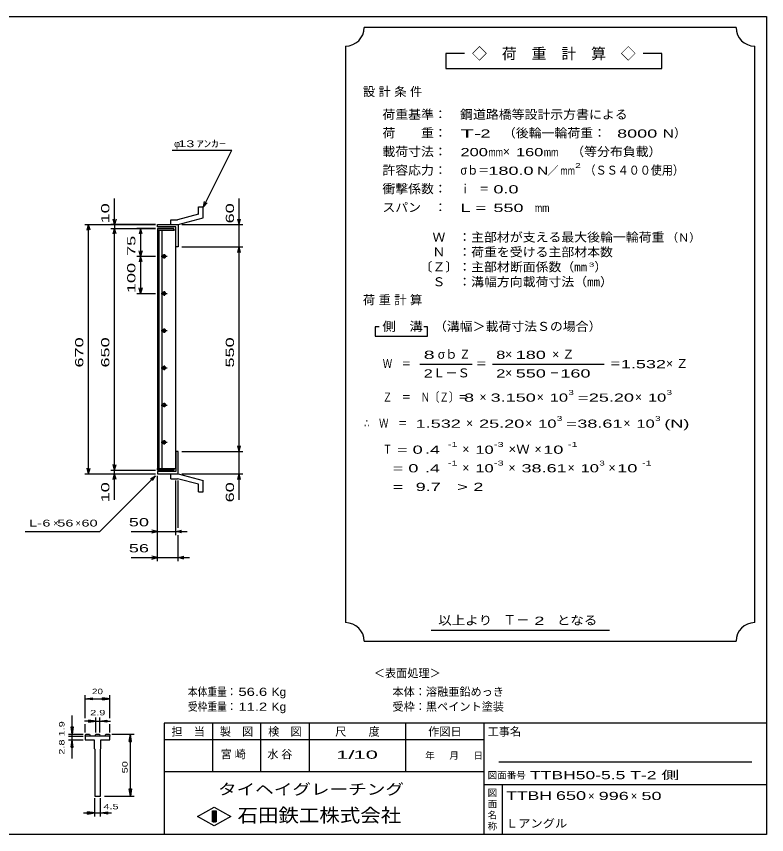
# Model space of a CAD drawing. Units: millimetres, scale not verified. Extents: x -1820 to 1736, y -1282 to 1048.
# Drawn here: x -281 to 1736, y -1152 to 1048 of the extents above; entities that cross this region are included whole.
import ezdxf
from ezdxf.enums import TextEntityAlignment as Align

# ---------------------------------------------------------------- set-up
doc = ezdxf.new("R2010")
doc.units = ezdxf.units.MM
doc.header["$LTSCALE"] = 10
for name, color, linetype, lineweight in [('0_2', 150, 'Continuous', 25), ('16', 3, 'Continuous', 25), ('19', 6, 'Continuous', 25), ('22', 2, 'Continuous', 25), ('32', 4, 'Continuous', 25)]:
    doc.layers.add(name, color=color, linetype=linetype, lineweight=lineweight)
doc.styles.add('ベクトル', font='')
doc.styles.get('ベクトル').set_extended_font_data('ベクトル')

msp = doc.modelspace()

# ---------------------------------------------------------------- linework, layer by layer
at = {"layer": '0_2'}
for p, q in [((-1724, 1048.5), (1736, 1048.5)), ((1736, 1048.5), (1736, -1151.5)), ((1736, -851.5), (116, -851.5)), ((116, -851.5), (116, -1151.5)), ((246, -851.5), (246, -981.5)), ((376, -981.5), (376, -851.5)), ((506, -851.5), (506, -981.5)), ((766, -981.5), (766, -851.5)), ((976, -851.5), (976, -1151.5)), ((976, -896.5), (116, -896.5)), ((1696, -956.5), (1016, -956.5)), ((116, -981.5), (976, -981.5)), ((976, -1016.5), (1736, -1016.5)), ((1026, -1151.5), (1026, -1016.5)), ((206, -1102.5), (251, -1077.5)), ((251, -1077.5), (296, -1102.5)), ((246, -1087.5), (256, -1087.5)), ((246, -1117.5), (246, -1087.5)), ((246, -1087.5), (248, -1087.5)), ((248, -1087.5), (248, -1117.5)), ((250, -1117.5), (250, -1087.5)), ((250, -1087.5), (252, -1087.5)), ((252, -1087.5), (252, -1117.5)), ((254, -1117.5), (254, -1087.5)), ((254, -1087.5), (256, -1087.5)), ((256, -1087.5), (256, -1117.5)), ((256, -1087.5), (256, -1117.5)), ((251, -1127.5), (206, -1102.5)), ((256, -1117.5), (246, -1117.5)), ((248, -1117.5), (250, -1117.5)), ((296, -1102.5), (251, -1127.5)), ((252, -1117.5), (254, -1117.5)), ((1736, -1151.5), (-1724, -1151.5))]:
    msp.add_line(p, q, dxfattribs=at)
at = {"layer": '16'}
for p, q in [((142, 478.5), (98, 478.5)), ((98, 478.5), (98, 474)), ((98, 474), (142, 474)), ((98, 474), (98, -167)), ((148, 474), (98, 474)), ((99.5, 474), (99.5, -167)), ((102.5, -167), (102.5, 474)), ((110, 474), (110, -167)), ((142, 474), (142, 478.5)), ((148, -167), (148, 474)), ((108, 403.5), (124, 403.5)), ((118, 406.5), (114, 406.5)), ((114, 400.5), (118, 400.5)), ((116, 409.5), (116, 397.5)), ((116, 309.5), (116, 297.5)), ((108, 303.5), (124, 303.5)), ((118, 306.5), (114, 306.5)), ((114, 300.5), (118, 300.5)), ((108, 203.5), (124, 203.5)), ((118, 206.5), (114, 206.5)), ((114, 200.5), (118, 200.5)), ((116, 209.5), (116, 197.5)), ((108, 103.5), (124, 103.5)), ((118, 106.5), (114, 106.5)), ((114, 100.5), (118, 100.5)), ((116, 109.5), (116, 97.5)), ((108, 3.5), (124, 3.5)), ((118, 6.5), (114, 6.5)), ((114, 0.5), (118, 0.5)), ((116, 9.5), (116, -2.5)), ((108, -96.5), (124, -96.5)), ((118, -93.5), (114, -93.5)), ((114, -99.5), (118, -99.5)), ((116, -90.5), (116, -102.5)), ((98, -167), (142, -167)), ((98, -171.5), (98, -167)), ((98, -167), (148, -167)), ((142, -171.5), (98, -171.5)), ((142, -167), (142, -171.5))]:
    msp.add_line(p, q, dxfattribs=at)
for centre, radius, start, end in [((114, 403.5), 3, 90, 270), ((116, 403.5), 4, 46.6, 133.4), ((116, 403.5), 4, 226.6, 313.4), ((118, 403.5), 3, 270, 90), ((114, 303.5), 3, 90, 270), ((116, 303.5), 4, 46.6, 133.4), ((116, 303.5), 4, 226.6, 313.4), ((118, 303.5), 3, 270, 90), ((114, 203.5), 3, 90, 270), ((116, 203.5), 4, 46.6, 133.4), ((116, 203.5), 4, 226.6, 313.4), ((118, 203.5), 3, 270, 90), ((114, 103.5), 3, 90, 270), ((116, 103.5), 4, 46.6, 133.4), ((116, 103.5), 4, 226.6, 313.4), ((118, 103.5), 3, 270, 90), ((114, 3.5), 3, 90, 270), ((116, 3.5), 4, 46.6, 133.4), ((116, 3.5), 4, 226.6, 313.4), ((118, 3.5), 3, 270, 90), ((114, -96.5), 3, 90, 270), ((116, -96.5), 4, 46.6, 133.4), ((116, -96.5), 4, 226.6, 313.4), ((118, -96.5), 3, 270, 90)]:
    msp.add_arc(centre, radius, start, end, dxfattribs=at)
at = {"layer": '19'}
for p, q in [((208.61, 536.62), (221.61, 536.62)), ((208.61, 516.6), (208.61, 536.62)), ((221.61, 506.62), (221.61, 536.62)), ((208.61, 516.6), (152.28, 501.51)), ((154, 488.5), (221.61, 506.62)), ((98, 482.5), (98, 488.5)), ((98, 488.5), (154, 488.5)), ((133.99, 501.51), (152.28, 501.51)), ((133.99, 488.51), (133.99, 501.51)), ((134, 488.5), (154, 488.5)), ((154, 488.5), (154, 428.5)), ((148, 482.5), (98, 482.5)), ((148, 428.5), (148, 482.5)), ((154, 428.5), (148, 428.5)), ((154, -121.5), (148, -121.5)), ((148, -121.5), (148, -175.5)), ((154, -181.5), (154, -121.5)), ((98, -175.5), (98, -181.5)), ((148, -175.5), (98, -175.5)), ((98, -181.5), (154, -181.5)), ((133.99, -194.51), (133.99, -181.51)), ((133.99, -194.51), (152.28, -194.51)), ((134, -181.5), (154, -181.5)), ((208.61, -209.6), (152.28, -194.51)), ((154, -181.5), (221.61, -199.62)), ((208.61, -229.62), (208.61, -209.6)), ((221.61, -229.62), (221.61, -199.62)), ((208.61, -229.62), (221.61, -229.62))]:
    msp.add_line(p, q, dxfattribs=at)
at = {"layer": '22', "color": 4}
for p, q in [((1654, 1018.5), (654, 1018.5)), ((604, 968.5), (604, -581.5)), ((1704, -581.5), (1704, 968.5)), ((924, 948.5), (874, 948.5)), ((874, 948.5), (874, 908.5)), ((1454, 948.5), (1404, 948.5)), ((1454, 908.5), (1454, 948.5)), ((874, 908.5), (1454, 908.5)), ((138, 688.5), (298, 688.5)), ((222, 536.5), (298, 688.5)), ((-17, 488.5), (-17, 558.5)), ((222, 536.5), (225, 551.1)), ((318, 488.5), (318, 558.5)), ((222, 536.5), (232, 547.5)), ((-97, 488.5), (93, 488.5)), ((-91, 473.5), (-87, 488.5)), ((-83, 473.5), (-87, 488.5)), ((-87, -181.5), (-87, 488.5)), ((93, 488.5), (-27, 488.5)), ((-17, 488.5), (-21, 503.5)), ((-13, 503.5), (-17, 488.5)), ((-17, 488.5), (-17, 478.5)), ((164, 488.5), (328, 488.5)), ((318, 488.5), (314, 503.5)), ((318, 488.5), (322, 503.5)), ((318, 428.5), (318, 488.5)), ((-27, 478.5), (93, 478.5)), ((-21, 463.5), (-17, 478.5)), ((-13, 463.5), (-17, 478.5)), ((-17, -171.5), (-17, 478.5)), ((93, 478.5), (43, 478.5)), ((53, 478.5), (49, 463.5)), ((57, 463.5), (53, 478.5)), ((53, 478.5), (53, 403.5)), ((53, 403.5), (49, 418.5)), ((57, 418.5), (53, 403.5)), ((164, 428.5), (328, 428.5)), ((314, 413.5), (318, 428.5)), ((322, 413.5), (318, 428.5)), ((318, -121.5), (318, 428.5)), ((43, 403.5), (93, 403.5)), ((53, 403.5), (49, 388.5)), ((57, 388.5), (53, 403.5)), ((53, 403.5), (53, 303.5)), ((53, 303.5), (49, 318.5)), ((57, 318.5), (53, 303.5)), ((43, 303.5), (93, 303.5)), ((694, 213.5), (684, 213.5)), ((684, 213.5), (684, 188.5)), ((824, 213.5), (814, 213.5)), ((824, 188.5), (824, 213.5)), ((684, 188.5), (824, 188.5)), ((804, 113.5), (944, 113.5)), ((999, 113.5), (1299, 113.5)), ((318, -121.5), (314, -106.5)), ((318, -121.5), (322, -106.5)), ((164, -121.5), (328, -121.5)), ((318, -181.5), (318, -121.5)), ((-87, -181.5), (-91, -166.5)), ((-87, -181.5), (-83, -166.5)), ((-27, -171.5), (93, -171.5)), ((-17, -171.5), (-21, -156.5)), ((-17, -171.5), (-13, -156.5)), ((-17, -181.5), (-17, -171.5)), ((-97, -181.5), (93, -181.5)), ((-57, -336.5), (93, -186.5)), ((-27, -181.5), (93, -181.5)), ((-21, -196.5), (-17, -181.5)), ((-13, -196.5), (-17, -181.5)), ((-17, -251.5), (-17, -181.5)), ((80, -194.5), (93, -186.5)), ((85, -199.5), (93, -186.5)), ((98, -346.5), (98, -186.5)), ((98, -416.5), (98, -186.5)), ((164, -181.5), (328, -181.5)), ((314, -196.5), (318, -181.5)), ((322, -196.5), (318, -181.5)), ((318, -251.5), (318, -181.5)), ((148, -346.5), (148, -199.5)), ((154, -326.5), (154, -199.5)), ((-257, -336.5), (-57, -336.5)), ((28, -336.5), (98, -336.5)), ((98, -336.5), (83, -332.5)), ((83, -340.5), (98, -336.5)), ((98, -336.5), (148, -336.5)), ((148, -336.5), (163, -332.5)), ((163, -340.5), (148, -336.5)), ((148, -336.5), (178, -336.5)), ((154, -416.5), (154, -346.5)), ((28, -406.5), (98, -406.5)), ((98, -406.5), (83, -402.5)), ((83, -410.5), (98, -406.5)), ((98, -406.5), (154, -406.5)), ((154, -406.5), (169, -402.5)), ((169, -410.5), (154, -406.5)), ((154, -406.5), (184, -406.5)), ((834, -601.5), (1314, -601.5)), ((654, -631.5), (1654, -631.5))]:
    msp.add_line(p, q, dxfattribs=at)
for centre, start, end in [((604, 1018.5), 270, 0), ((1704, 1018.5), 180, 270), ((604, -631.5), 0, 90), ((1704, -631.5), 90, 180)]:
    msp.add_arc(centre, 50, start, end, dxfattribs=at)
at = {"layer": '32'}
for p, q in [((-96, -838.5), (-96, -776.5)), ((-96, -786.5), (-76, -783.5)), ((-76, -789.5), (-96, -786.5)), ((-96, -786.5), (-29.33, -786.5)), ((-76, -789.5), (-76, -783.5)), ((-29.33, -786.5), (-49.33, -783.5)), ((-49.33, -789.5), (-49.33, -783.5)), ((-49.33, -789.5), (-29.33, -786.5)), ((-29.33, -838.5), (-29.33, -776.5)), ((-131, -881.5), (-131, -831.5)), ((-67.5, -846.5), (-97.5, -846.5)), ((-96, -876.5), (-96, -854.5)), ((-67.5, -846.5), (-87.5, -843.5)), ((-87.5, -843.5), (-87.5, -849.5)), ((-87.5, -849.5), (-67.5, -846.5)), ((-67.5, -876.5), (-67.5, -836.5)), ((-67.5, -846.5), (-57.83, -846.5)), ((-57.83, -836.5), (-57.83, -876.5)), ((-57.83, -846.5), (-37.83, -843.5)), ((-37.83, -849.5), (-57.83, -846.5)), ((-57.83, -846.5), (-27.83, -846.5)), ((-37.83, -843.5), (-37.83, -849.5)), ((-29.33, -876.5), (-29.33, -854.5)), ((-131, -881.5), (-134, -861.5)), ((-134, -861.5), (-128, -861.5)), ((-128, -861.5), (-131, -881.5)), ((-141, -881.5), (-101, -881.5)), ((-141, -886.5), (-101, -886.5)), ((-141, -896.5), (-101, -896.5)), ((-134, -916.5), (-131, -896.5)), ((-131, -896.5), (-131, -881.5)), ((-128, -916.5), (-131, -896.5)), ((-131, -946.5), (-131, -896.5)), ((-96, -886.5), (-94.33, -881.5)), ((-96, -886.5), (-96, -896.5)), ((-29.33, -886.5), (-96, -886.5)), ((-96, -896.5), (-71.83, -896.5)), ((-94.33, -881.5), (-84.67, -881.5)), ((-84.67, -881.5), (-83, -886.5)), ((-71.83, -896.5), (-71.83, -919.83)), ((-69.17, -886.5), (-67.5, -881.5)), ((-67.5, -881.5), (-57.83, -881.5)), ((-57.83, -881.5), (-56.17, -886.5)), ((-53.5, -919.83), (-53.5, -896.5)), ((-53.5, -896.5), (-29.33, -896.5)), ((-42.33, -886.5), (-40.67, -881.5)), ((-40.67, -881.5), (-31, -881.5)), ((-31, -881.5), (-29.33, -886.5)), ((-29.33, -896.5), (-29.33, -886.5)), ((-24.33, -881.5), (35.67, -881.5)), ((22.67, -901.5), (25.67, -881.5)), ((22.67, -901.5), (28.67, -901.5)), ((28.67, -901.5), (25.67, -881.5)), ((25.67, -1048.17), (25.67, -881.5)), ((-134, -916.5), (-128, -916.5)), ((-71.83, -919.83), (-70.17, -921.5)), ((-70.17, -921.5), (-70.17, -1048.17)), ((-55.17, -921.5), (-53.5, -919.83)), ((-55.17, -1048.17), (-55.17, -921.5)), ((25.67, -1048.17), (22.67, -1028.17)), ((22.67, -1028.17), (28.67, -1028.17)), ((28.67, -1028.17), (25.67, -1048.17)), ((-70.17, -1048.17), (-55.17, -1048.17)), ((-70.17, -1103.17), (-70.17, -1053.17)), ((-55.17, -1103.17), (-55.17, -1053.17)), ((-44.33, -1048.17), (35.67, -1048.17)), ((-100.17, -1093.17), (-70.17, -1093.17)), ((-70.17, -1093.17), (-90.17, -1090.17)), ((-90.17, -1096.17), (-90.17, -1090.17)), ((-90.17, -1096.17), (-70.17, -1093.17)), ((-70.17, -1093.17), (-55.17, -1093.17)), ((-55.17, -1093.17), (-35.17, -1090.17)), ((-35.17, -1096.17), (-55.17, -1093.17)), ((-55.17, -1093.17), (-25.17, -1093.17)), ((-35.17, -1096.17), (-35.17, -1090.17))]:
    msp.add_line(p, q, dxfattribs=at)
msp.add_circle((-131, -886.5), 1, dxfattribs=at)

# ---------------------------------------------------------------- texts
at = {"layer": '0_2', "style": 'ベクトル'}
for s, height, p in [('担\u3000当', 21.99, (136, -874.5)), ('製\u3000図', 21.99, (266, -874.5)), ('検\u3000図', 21.99, (396, -874.5)), ('尺\u3000\u3000度', 21.99, (576, -874.5)), ('作図日', 21.99, (826, -874.5)), ('工事名', 21.99, (986, -874.5)), ('年', 18.33, (818, -939)), ('月', 18.33, (883, -939)), ('日', 18.33, (948, -939)), ('図面番号', 18.33, (986, -992)), ('図', 18.33, (986, -1039)), ('面', 18.33, (986, -1069)), ('名', 18.33, (986, -1099)), ('称', 18.33, (986, -1129))]:
    msp.add_text(s, height=height, dxfattribs=at).set_placement(p, align=Align.MIDDLE_LEFT)
at = {"layer": '0_2', "color": 222, "style": 'ベクトル'}
for s, height, width, p in [('タイヘイグレーチング', 29.33, 1.25, (261, -1029.5)), ('石田鉄工株式会社', 36.66, 1.1, (313.5, -1099.5))]:
    msp.add_text(s, height=height, dxfattribs=dict(at, width=width)).set_placement(p, align=Align.MIDDLE_LEFT)
at = {"layer": '22', "style": 'ベクトル'}
for s, height, p in [('◇\u3000荷\u3000重\u3000計\u3000算\u3000◇', 29.33, (944, 948.5)), ('）', 24.19, (1487, 735)), ('φ', 18.33, (143, 706)), ('×', 24.19, (1027, 685)), ('／', 21.99, (1146.5, 633.5)), ('（Ｎ）', 21.99, (1468, 453.5)), ('）', 24.19, (1273, 375)), ('σｂ', 24.19, (852, 140)), ('×', 24.19, (1033, 140)), ('Ｌ－Ｓ', 24.19, (839, 90)), ('×', 24.19, (1033, 90)), ('×', 24.19, (964, 25)), ('×', 24.19, (1118, 25)), ('×', 24.19, (1382, 25)), ('×', 24.19, (928, -45)), ('×', 24.19, (1087, -45)), ('×', 24.19, (1351, -45)), ('×', 24.19, (918, -115)), ('×', 24.19, (1112, -115)), ('×', 24.19, (918, -165)), ('×', 24.19, (1042, -165)), ('×', 24.19, (1201, -165)), ('×', 24.19, (1311, -165)), ('×', 18.33, (-182, -314)), ('×', 18.33, (-122, -314)), ('Ｔ－', 25.66, (1028, -574)), ('＜表面処理＞', 21.99, (680, -717.5)), ('本体：', 21.99, (730, -767.5)), ('溶融亜鉛めっき', 21.99, (820, -767.5)), ('受枠：', 21.99, (730, -807.5)), ('黒ペイント塗装', 21.99, (820, -807.5)), ('×', 21.99, (1256, -1047.5)), ('×', 21.99, (1371, -1047.5))]:
    msp.add_text(s, height=height, dxfattribs=at).set_placement(p, align=Align.MIDDLE_LEFT)
for s, height, width, p in [('荷重基準：\u3000', 24.19, 1.05, (703, 785)), ('鋼道路橋等設計示方書による', 24.19, 1.05, (912, 785)), ('荷\u3000\u3000重：\u3000', 24.19, 1.05, (703, 735)), ('（後輪一輪荷重：', 24.19, 1.05, (1027, 735)), ('T-', 21.99, 2, (913, 733.5)), (' 2 ', 21.99, 1.65, (953, 733.5)), ('  8000', 21.99, 1.65, (1307, 733.5)), ('N', 21.99, 1.4, (1457, 733.5)), (' 13 ', 18.33, 1.6, (143, 706)), ('ｱﾝｶｰ', 18.33, 1.6, (203, 706)), ('載荷寸法：\u3000', 24.19, 1.05, (703, 685)), ('200', 21.99, 1.5, (913, 683.5)), ('mm', 21.99, 0.8, (988, 683.5)), ('160', 21.99, 1.5, (1062, 683.5)), ('mm', 21.99, 0.8, (1137, 683.5)), ('\u3000（等分布負載）', 24.19, 1.05, (1176, 685)), ('許容応力：\u3000', 24.19, 1.05, (703, 635)), ('σｂ＝', 24.19, 0.9, (913, 635)), ('180.0', 21.99, 1.65, (988, 633.5)), ('N', 21.99, 1.4, (1119, 633.5)), ('mm', 21.99, 0.8, (1181.5, 633.5)), ('2', 13.2, 1.5, (1221.5, 647.5)), ('（ＳＳ４００使用）', 24.19, 0.9, (1246.5, 635)), ('衝撃係数：\u3000', 24.19, 1.05, (703, 585)), ('ｉ\u3000＝', 24.19, 0.75, (913, 585)), (' 0.0', 21.99, 1.65, (988, 583.5)), ('スパン\u3000：\u3000', 24.19, 1.05, (703, 535)), ('L =', 21.99, 1.65, (913, 533.5)), (' 550 ', 21.99, 1.65, (988, 533.5)), ('mm', 21.99, 0.8, (1113, 533.5)), ('\u3000Ｗ\u3000：主部材が支える最大後輪一輪荷重', 24.19, 1.05, (803, 455)), ('\u3000Ｎ\u3000：荷重を受ける主部材本数', 24.19, 1.05, (803, 415)), ('〔Ｚ〕：主部材断面係数（㎜', 24.19, 1.05, (803, 375)), ('3', 11, 1.8, (1258, 381)), ('\u3000Ｓ\u3000：溝幅方向載荷寸法（㎜）', 24.19, 1.05, (803, 335)), ('側\u3000溝', 24.19, 1.1, (703, 215)), ('\u3000（溝幅＞載荷寸法Ｓの場合）', 24.19, 1.05, (807, 215)), ('8', 21.99, 1.8, (814, 138.5)), ('Ｚ', 24.19, 0.9, (910, 140)), ('8', 21.99, 1.5, (1009, 138.5)), (' 180 ', 21.99, 1.65, (1048, 138.5)), ('Ｗ\u3000＝', 24.19, 0.75, (704, 115)), ('＝', 24.19, 0.9, (954, 115)), ('＝', 24.19, 0.9, (1314, 115)), ('1.532', 21.99, 1.65, (1344, 113.5)), ('2', 21.99, 1.5, (814, 88.5)), ('2', 21.99, 1.5, (1009, 88.5)), (' 550 ', 21.99, 1.65, (1048, 88.5)), ('－', 24.19, 0.75, (1153, 90)), (' 160 ', 21.99, 1.65, (1168, 88.5)), ('3', 13.2, 1.5, (1203, 37.5)), ('3', 13.2, 1.5, (1467, 37.5)), ('Ｚ\u3000＝\u3000Ｎ〔Ｚ〕＝', 24.19, 0.75, (704, 25)), (' 8 ', 21.99, 1.65, (909, 23.5)), ('3.150', 21.99, 1.65, (994, 23.5)), ('10', 21.99, 1.5, (1153, 23.5)), ('=', 21.99, 1.7, (1228, 23.5)), ('25.20', 21.99, 1.65, (1258, 23.5)), ('10', 21.99, 1.5, (1417, 23.5)), ('∴\u3000Ｗ\u3000＝', 24.19, 0.75, (654, -45)), (' 1.532', 21.99, 1.65, (779, -46.5)), ('25.20', 21.99, 1.65, (963, -46.5)), ('10', 21.99, 1.5, (1122, -46.5)), ('3', 13.2, 1.5, (1172, -32.5)), ('=', 21.99, 1.7, (1197, -46.5)), ('38.61', 21.99, 1.65, (1227, -46.5)), ('10', 21.99, 1.5, (1386, -46.5)), ('3', 13.2, 1.5, (1436, -32.5)), ('(N)', 21.99, 1.65, (1461, -46.5)), ('Ｔ', 24.19, 0.75, (704, -115)), (' = 0', 21.99, 1.65, (729, -116.5)), (' .4 ', 21.99, 1.65, (804, -116.5)), ('-1', 13.2, 1.65, (879, -102.5)), ('10', 21.99, 1.5, (953, -116.5)), ('-3', 13.2, 1.65, (1003, -102.5)), ('×Ｗ', 24.19, 1.1, (1042, -115)), (' 10 ', 21.99, 1.65, (1122, -116.5)), ('-1', 13.2, 1.65, (1202, -102.5)), ('-1', 13.2, 1.65, (879, -152.5)), ('-3', 13.2, 1.65, (1003, -152.5)), ('3', 13.2, 1.5, (1286, -152.5)), ('-1', 13.2, 1.65, (1401, -152.5)), ('  = 0', 21.99, 1.65, (704, -166.5)), (' .4 ', 21.99, 1.65, (804, -166.5)), ('10', 21.99, 1.5, (953, -166.5)), ('38.61', 21.99, 1.65, (1077, -166.5)), ('10', 21.99, 1.5, (1236, -166.5)), (' 10 ', 21.99, 1.65, (1321, -166.5)), ('  =', 21.99, 1.65, (704, -216.5)), (' 9.7', 21.99, 1.65, (779, -216.5)), ('>', 21.99, 1.7, (904, -216.5)), (' 2 ', 21.99, 1.65, (934, -216.5)), ('L-', 18.33, 1.6, (-247, -314)), (' 6 ', 18.33, 1.6, (-222, -314)), (' 56 ', 18.33, 1.6, (-182, -314)), (' 60 ', 18.33, 1.6, (-117, -314)), (' 50 ', 21.99, 1.65, (8, -311.5)), (' 56 ', 21.99, 1.65, (8, -381.5)), ('以上より\u3000', 24.19, 1.1, (853, -575)), (' 2 ', 21.99, 1.65, (1098, -576.5)), ('となる', 24.19, 1.1, (1172, -575)), ('本体重量：', 21.99, 0.85, (180, -767.5)), (' 56.6', 21.99, 1.35, (305, -767.5)), ('Kg', 21.99, 1.1, (405, -767.5)), ('受枠重量：', 21.99, 0.85, (180, -807.5)), (' 11.2', 21.99, 1.35, (305, -807.5)), ('Kg', 21.99, 1.1, (405, -807.5)), ('1/', 21.99, 2, (579, -936.5)), (' 10 ', 21.99, 2, (609, -936.5)), ('TTBH50-5.5 T-2 側           ', 21.99, 1.6, (1100, -991.5)), ('TTBH', 23.46, 1.5, (1036, -1046.5)), (' 650 ', 23.46, 1.55, (1156, -1046.5)), (' 996 ', 21.99, 1.65, (1271, -1047.5)), (' 50 ', 21.99, 1.65, (1386, -1047.5)), ('Ｌアングル', 21.99, 1.1, (1035, -1121.5))]:
    msp.add_text(s, height=height, dxfattribs=dict(at, width=width)).set_placement(p, align=Align.MIDDLE_LEFT)
at = {"layer": '22', "style": 'ベクトル', "width": 1.65}
for s, p in [(' 10 ', (-42, 478.5)), (' 60 ', (293, 478.5)), (' 75 ', (28, 391)), (' 100 ', (28, 291)), (' 670 ', (-112, 91)), (' 650 ', (-42, 91)), (' 550 ', (293, 91)), (' 10 ', (-42, -271.5)), (' 60 ', (293, -271.5))]:
    msp.add_text(s, height=21.99, rotation=90, dxfattribs=at).set_placement(p, align=Align.MIDDLE_LEFT)
at = {"layer": '22', "attachment_point": 4, "style": 'ベクトル'}
for s, insert, char_height in [('\\T1.28;設計条件', (650.5, 845), 24.19), ('\\T1.28;荷重計算', (650.5, 285), 24.19), ('\\T1.42;×Ｚ', (1159.5, 140), 24.19), ('\\T1.42;×Ｚ', (1465.5, 115), 24.19), ('\\T1.25;宮崎\u3000', (268.5, -936.5), 21.99), ('\\T1.25;水谷\u3000', (393.5, -936.5), 21.99)]:
    msp.add_mtext(s, dxfattribs=dict(at, insert=insert, char_height=char_height))
at = {"layer": '32', "color": 2, "style": 'ベクトル'}
for s, width, p in [('20', 1.35, (-77.67, -766.5)), ('2.9', 1.5, (-82.67, -823.5)), (' 4.5 ', 1.5, (-55.17, -1076.17))]:
    msp.add_text(s, height=14.66, dxfattribs=dict(at, width=width)).set_placement(p, align=Align.MIDDLE_LEFT)
at = {"layer": '32', "color": 2, "style": 'ベクトル', "width": 1.5}
for s, p in [('2.8 1.9', (-159, -936.5)), (' 50 ', (10.67, -994.83))]:
    msp.add_text(s, height=14.66, rotation=90, dxfattribs=at).set_placement(p, align=Align.MIDDLE_LEFT)

doc.saveas('drawing.dxf')
